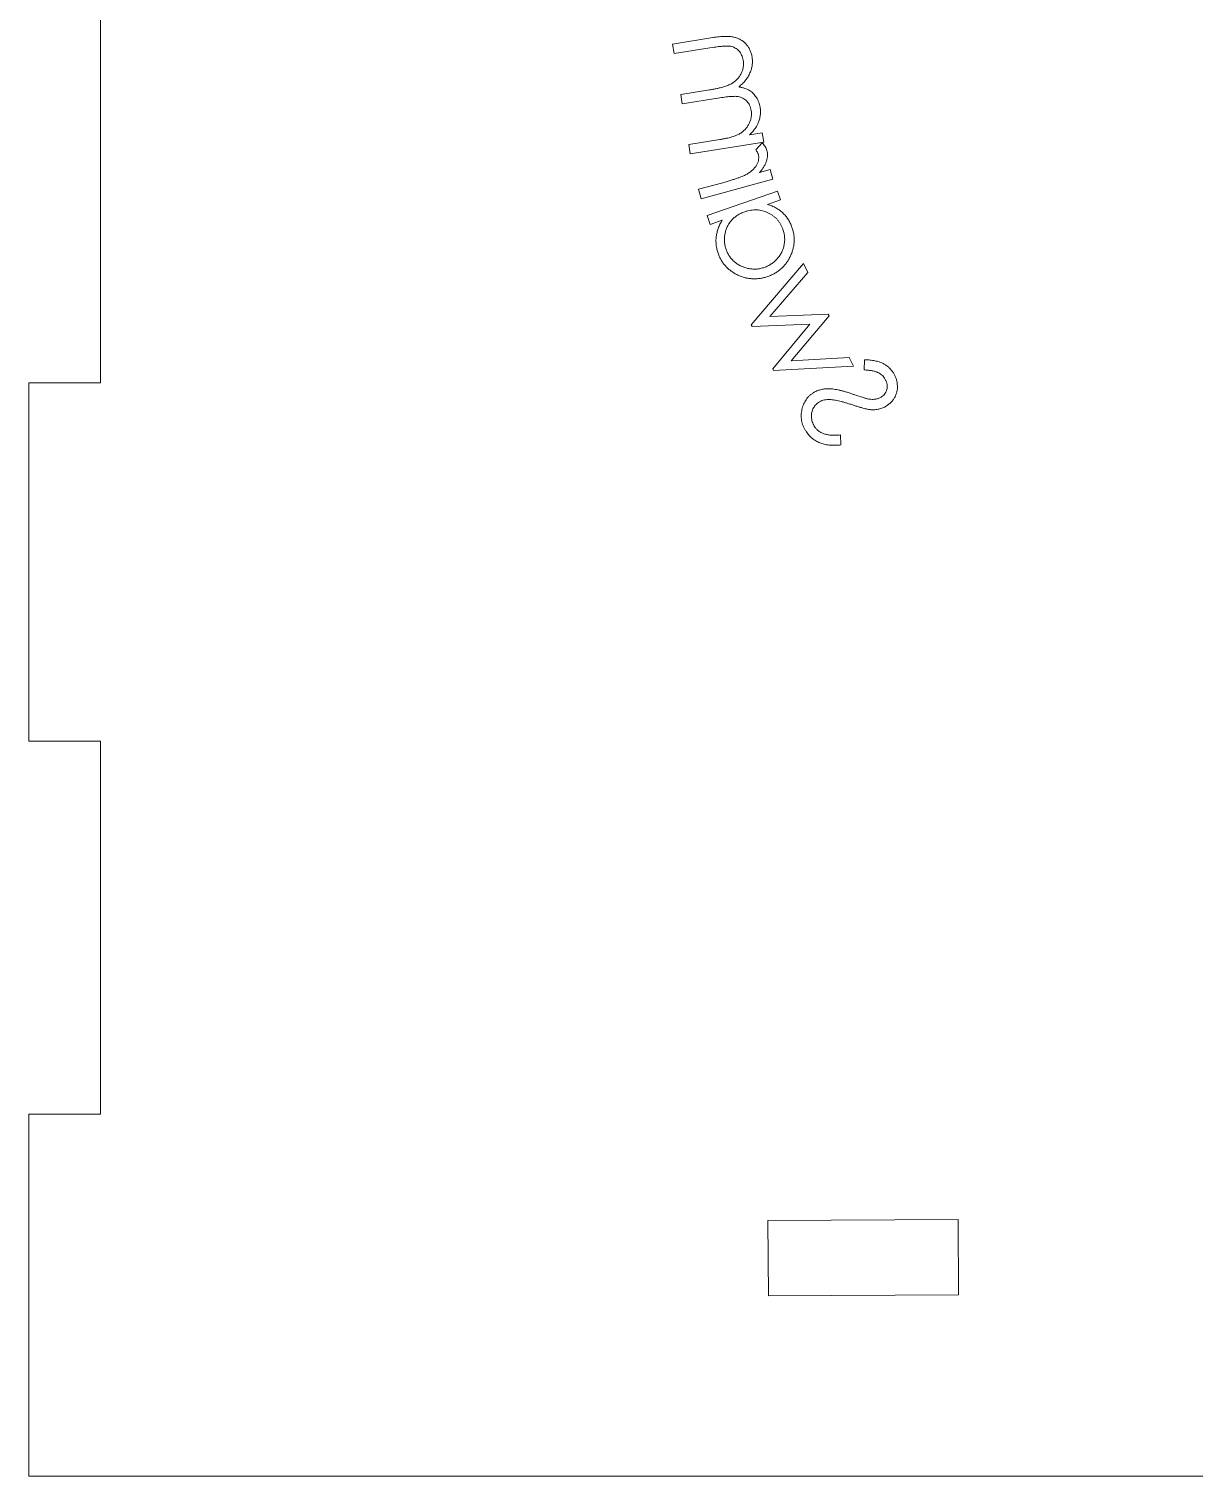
# Model space of a CAD drawing. Header units: inches. Extents: x 0 to 26.9, y 0 to 19.8.
# Drawn here: x 10.782 to 12.375, y 15.643 to 17.622 of the extents above; entities that cross this region are included whole.
import ezdxf

# ---------------------------------------------------------------- set-up
doc = ezdxf.new("R2010")
doc.units = ezdxf.units.IN
doc.header["$MEASUREMENT"] = 0

msp = doc.modelspace()

# ---------------------------------------------------------------- linework, layer by layer
at = {"color": 7, "linetype": 'Continuous', "lineweight": 15}
for p, q in [((10.8796, 17.1384), (10.8796, 17.6484)), ((11.7986, 17.1575), (11.7997, 17.1553)), ((10.7816, 16.6484), (10.7816, 17.1384)), ((10.7816, 17.1384), (10.8796, 17.1384)), ((10.8796, 16.6484), (10.7816, 16.6484)), ((10.8796, 16.1384), (10.8796, 16.6484)), ((10.7816, 15.6434), (10.7816, 16.1384)), ((10.7816, 16.1384), (10.8796, 16.1384)), ((12.052, 15.9943), (11.792, 15.9927)), ((11.792, 15.9927), (11.7926, 15.8897)), ((12.0526, 15.8913), (12.052, 15.9943)), ((11.7926, 15.8897), (12.0526, 15.8913)), ((13.9676, 15.6434), (10.7816, 15.6434))]:
    msp.add_line(p, q, dxfattribs=at)
at = {"color": 1, "linetype": 'Continuous', "lineweight": 15}
for p, q in [((11.7166, 17.6103), (11.6617, 17.6015)), ((11.6617, 17.6015), (11.6638, 17.5883)), ((11.6638, 17.5883), (11.7187, 17.597)), ((11.7121, 17.5388), (11.6728, 17.5325)), ((11.6728, 17.5325), (11.6748, 17.5196)), ((11.6748, 17.5196), (11.7263, 17.5279)), ((11.7843, 17.4801), (11.7669, 17.4774)), ((11.7863, 17.4673), (11.7843, 17.4801)), ((11.7263, 17.4709), (11.6838, 17.464)), ((11.6838, 17.464), (11.6858, 17.4512)), ((11.6858, 17.4512), (11.7863, 17.4673)), ((11.7841, 17.4663), (11.7753, 17.4567)), ((11.7005, 17.3899), (11.7986, 17.4169)), ((11.7951, 17.4298), (11.7807, 17.4258)), ((11.7986, 17.4169), (11.7951, 17.4298)), ((11.7302, 17.4119), (11.697, 17.4028)), ((11.697, 17.4028), (11.7005, 17.3899)), ((11.8049, 17.4005), (11.7087, 17.367)), ((11.8091, 17.3883), (11.8049, 17.4005)), ((11.7915, 17.3821), (11.8091, 17.3883)), ((11.7087, 17.367), (11.713, 17.3548)), ((11.713, 17.3548), (11.7295, 17.3606)), ((11.8406, 17.3013), (11.7692, 17.2176)), ((11.8465, 17.2891), (11.8406, 17.3013)), ((11.7946, 17.2287), (11.8465, 17.2891)), ((11.7692, 17.2176), (11.7703, 17.2154)), ((11.7703, 17.2154), (11.8493, 17.2183)), ((11.8745, 17.2319), (11.7946, 17.2287)), ((11.8493, 17.2183), (11.7986, 17.1575)), ((11.824, 17.1685), (11.8756, 17.2298)), ((11.8756, 17.2298), (11.8745, 17.2319)), ((11.7997, 17.1553), (11.9092, 17.161)), ((11.9033, 17.173), (11.824, 17.1685)), ((11.9092, 17.161), (11.9033, 17.173)), ((11.9241, 17.1698), (11.9234, 17.1558)), ((11.8919, 17.0533), (11.8911, 17.0669))]:
    msp.add_line(p, q, dxfattribs=at)
for points, knots in [([(11.7703, 17.5838), (11.77, 17.5855), (11.7693, 17.5888), (11.7675, 17.5935), (11.7651, 17.5977), (11.7621, 17.6015), (11.7587, 17.6048), (11.7546, 17.6075), (11.7502, 17.6096), (11.7462, 17.6108), (11.7427, 17.6115), (11.7398, 17.6118), (11.7366, 17.612), (11.7331, 17.612), (11.7294, 17.6118), (11.7253, 17.6115), (11.7211, 17.611), (11.7181, 17.6105), (11.7166, 17.6103)], [0, 0, 0, 0, 0.075327, 0.147903, 0.218443, 0.289038, 0.359349, 0.429264, 0.500302, 0.574038, 0.613577, 0.656522, 0.703606, 0.754456, 0.809593, 0.868831, 0.932143, 1, 1, 1, 1]), ([(11.7187, 17.597), (11.72, 17.5973), (11.7225, 17.5977), (11.7261, 17.5981), (11.7294, 17.5985), (11.7323, 17.5987), (11.735, 17.5988), (11.7374, 17.5987), (11.7394, 17.5986), (11.7418, 17.5983), (11.7444, 17.5975), (11.7473, 17.5961), (11.7499, 17.5943), (11.7524, 17.592), (11.7545, 17.5893), (11.7561, 17.5863), (11.7574, 17.5829), (11.7579, 17.5805), (11.7581, 17.5792)], [0, 0, 0, 0, 0.07872, 0.15165, 0.217414, 0.277499, 0.331168, 0.378849, 0.420117, 0.455815, 0.520695, 0.584199, 0.648377, 0.71459, 0.782775, 0.851579, 0.923679, 1, 1, 1, 1]), ([(11.7581, 17.5792), (11.7583, 17.5777), (11.7587, 17.5746), (11.7583, 17.57), (11.7573, 17.5654), (11.7554, 17.5611), (11.7531, 17.557), (11.7501, 17.5532), (11.7465, 17.55), (11.7431, 17.5477), (11.74, 17.546), (11.7372, 17.5448), (11.734, 17.5437), (11.7304, 17.5426), (11.7264, 17.5416), (11.722, 17.5406), (11.7172, 17.5396), (11.7139, 17.5391), (11.7121, 17.5388)], [0, 0, 0, 0, 0.06752, 0.133475, 0.199913, 0.268154, 0.336916, 0.404874, 0.473762, 0.544395, 0.5831, 0.626596, 0.675129, 0.729239, 0.788628, 0.853368, 0.923957, 1, 1, 1, 1]), ([(11.7521, 17.5429), (11.753, 17.5436), (11.7547, 17.545), (11.7571, 17.5472), (11.7593, 17.5495), (11.7614, 17.5518), (11.7632, 17.5542), (11.7648, 17.5568), (11.7663, 17.5593), (11.7675, 17.562), (11.7686, 17.5646), (11.7694, 17.5673), (11.7701, 17.57), (11.7705, 17.5728), (11.7708, 17.5755), (11.7708, 17.5783), (11.7707, 17.5811), (11.7704, 17.5829), (11.7703, 17.5838)], [0, 0, 0, 0, 0.071447, 0.14075, 0.208155, 0.273625, 0.338195, 0.401202, 0.46388, 0.525675, 0.586865, 0.646922, 0.705973, 0.764475, 0.823302, 0.881721, 0.940199, 1, 1, 1, 1]), ([(11.7813, 17.515), (11.7811, 17.5162), (11.7806, 17.5186), (11.7795, 17.522), (11.7781, 17.5253), (11.7763, 17.5284), (11.7742, 17.5313), (11.772, 17.5339), (11.7696, 17.5361), (11.7669, 17.538), (11.7639, 17.5396), (11.7604, 17.5409), (11.7564, 17.5421), (11.7536, 17.5426), (11.7521, 17.5429)], [0, 0, 0, 0, 0.083567, 0.166602, 0.248712, 0.331492, 0.412476, 0.490041, 0.565822, 0.639351, 0.716479, 0.801521, 0.895758, 1, 1, 1, 1]), ([(11.7263, 17.5279), (11.7277, 17.5281), (11.7305, 17.5286), (11.7346, 17.5291), (11.7382, 17.5295), (11.7415, 17.5298), (11.7445, 17.5299), (11.7471, 17.53), (11.7494, 17.5299), (11.7519, 17.5295), (11.7547, 17.5288), (11.7578, 17.5275), (11.7606, 17.5257), (11.7632, 17.5234), (11.7653, 17.5207), (11.7671, 17.5177), (11.7684, 17.5143), (11.7689, 17.5118), (11.7692, 17.5106)], [0, 0, 0, 0, 0.083393, 0.159714, 0.229408, 0.292121, 0.347791, 0.396986, 0.439495, 0.475329, 0.539692, 0.602687, 0.665173, 0.729251, 0.794284, 0.8602, 0.928404, 1, 1, 1, 1]), ([(11.7787, 17.4935), (11.7794, 17.4953), (11.7806, 17.4987), (11.7816, 17.5042), (11.782, 17.5096), (11.7816, 17.5132), (11.7813, 17.515)], [0, 0, 0, 0, 0.257767, 0.507157, 0.753261, 1, 1, 1, 1]), ([(11.7692, 17.5106), (11.7693, 17.5091), (11.7696, 17.5062), (11.7693, 17.5017), (11.7682, 17.4972), (11.7665, 17.4929), (11.7642, 17.4888), (11.7613, 17.4851), (11.7578, 17.4818), (11.7544, 17.4794), (11.7514, 17.4778), (11.7488, 17.4766), (11.7458, 17.4755), (11.7426, 17.4743), (11.7389, 17.4734), (11.735, 17.4725), (11.7308, 17.4716), (11.7279, 17.4711), (11.7263, 17.4709)], [0, 0, 0, 0, 0.067737, 0.135312, 0.203398, 0.274703, 0.346475, 0.41778, 0.489342, 0.563659, 0.603245, 0.647035, 0.694815, 0.746737, 0.803363, 0.864321, 0.929709, 1, 1, 1, 1]), ([(11.7669, 17.4774), (11.7682, 17.4787), (11.7708, 17.4813), (11.7741, 17.4854), (11.7768, 17.4894), (11.7781, 17.4921), (11.7787, 17.4935)], [0, 0, 0, 0, 0.283397, 0.542456, 0.780846, 1, 1, 1, 1]), ([(11.7807, 17.4258), (11.7818, 17.4272), (11.7839, 17.4297), (11.7865, 17.4337), (11.7886, 17.4376), (11.7901, 17.4414), (11.7911, 17.4452), (11.7915, 17.4489), (11.7914, 17.4525), (11.7908, 17.4548), (11.7906, 17.456)], [0, 0, 0, 0, 0.154751, 0.297777, 0.430989, 0.554488, 0.671422, 0.783157, 0.891469, 1, 1, 1, 1]), ([(11.7906, 17.456), (11.7903, 17.4569), (11.7897, 17.4587), (11.7883, 17.4613), (11.7864, 17.4638), (11.7849, 17.4654), (11.7841, 17.4663)], [0, 0, 0, 0, 0.226795, 0.463963, 0.722776, 1, 1, 1, 1]), ([(11.7789, 17.4506), (11.7791, 17.4495), (11.7796, 17.4473), (11.7794, 17.4439), (11.7785, 17.4404), (11.7773, 17.4375), (11.776, 17.4351), (11.7748, 17.4333), (11.7734, 17.4316), (11.7718, 17.4299), (11.77, 17.4283), (11.768, 17.4267), (11.7658, 17.4251), (11.7642, 17.4241), (11.7634, 17.4236)], [0, 0, 0, 0, 0.097919, 0.197564, 0.304722, 0.420265, 0.482283, 0.545937, 0.612478, 0.682386, 0.755267, 0.832403, 0.91384, 1, 1, 1, 1]), ([(11.7634, 17.4236), (11.7626, 17.4232), (11.761, 17.4223), (11.7583, 17.421), (11.7549, 17.4197), (11.751, 17.4183), (11.7466, 17.4168), (11.7416, 17.4152), (11.7361, 17.4136), (11.7322, 17.4125), (11.7302, 17.4119)], [0, 0, 0, 0, 0.071188, 0.157506, 0.259375, 0.375865, 0.509001, 0.657033, 0.820177, 1, 1, 1, 1]), ([(11.7602, 17.3721), (11.7616, 17.3726), (11.7643, 17.3734), (11.7684, 17.3743), (11.7725, 17.3747), (11.7765, 17.3748), (11.7805, 17.3744), (11.7844, 17.3736), (11.7882, 17.3725), (11.792, 17.3709), (11.7956, 17.369), (11.7989, 17.3668), (11.802, 17.3643), (11.8047, 17.3616), (11.8072, 17.3585), (11.8093, 17.3552), (11.8112, 17.3515), (11.8121, 17.349), (11.8126, 17.3477)], [0, 0, 0, 0, 0.067132, 0.131992, 0.195122, 0.256923, 0.318031, 0.379707, 0.441644, 0.505389, 0.56864, 0.630605, 0.690845, 0.751036, 0.811357, 0.872443, 0.935458, 1, 1, 1, 1]), ([(11.8249, 17.3508), (11.8242, 17.3527), (11.8227, 17.3565), (11.8198, 17.3617), (11.8164, 17.3664), (11.8125, 17.3706), (11.808, 17.3743), (11.803, 17.3775), (11.7975, 17.3802), (11.7935, 17.3815), (11.7915, 17.3821)], [0, 0, 0, 0, 0.128791, 0.252942, 0.373558, 0.493741, 0.614235, 0.737659, 0.865628, 1, 1, 1, 1]), ([(11.7295, 17.3606), (11.7284, 17.3587), (11.7264, 17.3552), (11.724, 17.3495), (11.7223, 17.3439), (11.7212, 17.3382), (11.7208, 17.3325), (11.7212, 17.3267), (11.7221, 17.321), (11.7233, 17.3172), (11.7239, 17.3153)], [0, 0, 0, 0, 0.134035, 0.263026, 0.387292, 0.509292, 0.629733, 0.750831, 0.873659, 1, 1, 1, 1]), ([(11.7348, 17.3205), (11.7343, 17.3222), (11.7332, 17.3256), (11.7325, 17.3309), (11.7325, 17.3362), (11.7331, 17.3416), (11.7344, 17.3468), (11.7363, 17.3518), (11.7389, 17.3563), (11.7422, 17.3605), (11.7459, 17.3642), (11.7502, 17.3674), (11.755, 17.3701), (11.7585, 17.3715), (11.7602, 17.3721)], [0, 0, 0, 0, 0.082982, 0.165336, 0.247918, 0.332735, 0.417169, 0.498969, 0.579839, 0.661491, 0.743967, 0.826993, 0.911592, 1, 1, 1, 1]), ([(11.8126, 17.3477), (11.8132, 17.346), (11.8142, 17.3426), (11.8149, 17.3373), (11.815, 17.332), (11.8143, 17.3268), (11.813, 17.3216), (11.8109, 17.3168), (11.8082, 17.3121), (11.8048, 17.3078), (11.801, 17.304), (11.7967, 17.3007), (11.7921, 17.2979), (11.7888, 17.2967), (11.7871, 17.296)], [0, 0, 0, 0, 0.08416, 0.166138, 0.247724, 0.330347, 0.41328, 0.495429, 0.578768, 0.664091, 0.749912, 0.833128, 0.916398, 1, 1, 1, 1]), ([(11.7919, 17.2837), (11.7936, 17.2843), (11.7969, 17.2856), (11.8016, 17.288), (11.8059, 17.2908), (11.8099, 17.294), (11.8136, 17.2976), (11.8169, 17.3015), (11.8198, 17.3059), (11.8224, 17.3106), (11.8245, 17.3155), (11.8262, 17.3205), (11.8273, 17.3255), (11.8279, 17.3305), (11.8279, 17.3356), (11.8275, 17.3407), (11.8265, 17.3458), (11.8254, 17.3491), (11.8249, 17.3508)], [0, 0, 0, 0, 0.064984, 0.128132, 0.189893, 0.250969, 0.312332, 0.37391, 0.437017, 0.50192, 0.566941, 0.62964, 0.691067, 0.751626, 0.812439, 0.873657, 0.936018, 1, 1, 1, 1]), ([(11.7239, 17.3153), (11.7245, 17.3137), (11.7258, 17.3104), (11.7282, 17.3058), (11.7309, 17.3015), (11.7342, 17.2976), (11.7377, 17.2941), (11.7417, 17.2909), (11.7461, 17.288), (11.7508, 17.2855), (11.7558, 17.2835), (11.7608, 17.2819), (11.7659, 17.2809), (11.771, 17.2804), (11.7762, 17.2804), (11.7814, 17.281), (11.7867, 17.282), (11.7901, 17.2831), (11.7919, 17.2837)], [0, 0, 0, 0, 0.063742, 0.125591, 0.186473, 0.246369, 0.306593, 0.367863, 0.430026, 0.494507, 0.559211, 0.622171, 0.683988, 0.745528, 0.807182, 0.869872, 0.933817, 1, 1, 1, 1]), ([(11.7871, 17.296), (11.7854, 17.2955), (11.782, 17.2944), (11.7767, 17.2937), (11.7713, 17.2937), (11.7658, 17.2944), (11.7605, 17.2956), (11.7554, 17.2976), (11.7507, 17.3002), (11.7464, 17.3034), (11.7426, 17.307), (11.7394, 17.3112), (11.7367, 17.3156), (11.7354, 17.3189), (11.7348, 17.3205)], [0, 0, 0, 0, 0.083212, 0.166164, 0.250188, 0.336769, 0.422904, 0.506694, 0.589631, 0.673278, 0.756212, 0.837269, 0.917867, 1, 1, 1, 1]), ([(11.9234, 17.1558), (11.9245, 17.1558), (11.9264, 17.1557), (11.9293, 17.1554), (11.932, 17.1551), (11.9344, 17.1547), (11.9366, 17.1543), (11.9386, 17.1538), (11.9404, 17.1532), (11.9425, 17.1524), (11.9448, 17.1511), (11.9473, 17.1493), (11.9496, 17.1472), (11.9508, 17.1455), (11.9514, 17.1446)], [0, 0, 0, 0, 0.098367, 0.190362, 0.274981, 0.353623, 0.425144, 0.490759, 0.549795, 0.603395, 0.703246, 0.801066, 0.899621, 1, 1, 1, 1]), ([(11.9629, 17.1529), (11.9619, 17.1541), (11.9601, 17.1567), (11.9567, 17.16), (11.9529, 17.1628), (11.9494, 17.1648), (11.9464, 17.1661), (11.9439, 17.167), (11.9411, 17.1677), (11.9382, 17.1684), (11.935, 17.1689), (11.9315, 17.1693), (11.9279, 17.1697), (11.9254, 17.1697), (11.9241, 17.1698)], [0, 0, 0, 0, 0.108093, 0.213745, 0.320341, 0.428206, 0.484484, 0.545176, 0.609382, 0.678447, 0.751546, 0.82935, 0.912404, 1, 1, 1, 1]), ([(11.9514, 17.1446), (11.9521, 17.1435), (11.9535, 17.1413), (11.9547, 17.1378), (11.9553, 17.1342), (11.955, 17.1306), (11.9542, 17.1272), (11.9526, 17.1241), (11.9505, 17.1214), (11.9486, 17.12), (11.9477, 17.1193)], [0, 0, 0, 0, 0.138086, 0.267152, 0.392002, 0.517004, 0.639585, 0.757528, 0.876193, 1, 1, 1, 1]), ([(11.9552, 17.1073), (11.9564, 17.1082), (11.9587, 17.1099), (11.9617, 17.1129), (11.9643, 17.1163), (11.9663, 17.12), (11.9678, 17.1239), (11.9688, 17.128), (11.9692, 17.1322), (11.969, 17.1365), (11.9683, 17.1408), (11.9671, 17.1451), (11.9653, 17.1491), (11.9637, 17.1516), (11.9629, 17.1529)], [0, 0, 0, 0, 0.084692, 0.167247, 0.248694, 0.330197, 0.411604, 0.492264, 0.573925, 0.658046, 0.74337, 0.827592, 0.912815, 1, 1, 1, 1]), ([(11.8531, 17.1239), (11.8521, 17.1232), (11.8501, 17.1218), (11.8475, 17.1193), (11.8451, 17.1167), (11.8431, 17.1137), (11.8414, 17.1106), (11.84, 17.1073), (11.8389, 17.1037), (11.8381, 17.0999), (11.8376, 17.0961), (11.8375, 17.0923), (11.8377, 17.0886), (11.8384, 17.0849), (11.8393, 17.0813), (11.8407, 17.0778), (11.8424, 17.0744), (11.8439, 17.0722), (11.8446, 17.0711)], [0, 0, 0, 0, 0.06163, 0.121881, 0.181348, 0.240369, 0.300261, 0.36109, 0.423977, 0.489011, 0.554329, 0.6178, 0.680302, 0.742657, 0.805246, 0.868311, 0.933128, 1, 1, 1, 1]), ([(11.9068, 17.1232), (11.9051, 17.1238), (11.9018, 17.1249), (11.897, 17.1263), (11.8925, 17.1276), (11.8882, 17.1285), (11.8842, 17.1293), (11.8805, 17.1298), (11.877, 17.1301), (11.8738, 17.1301), (11.8708, 17.13), (11.8679, 17.1296), (11.8652, 17.1291), (11.8625, 17.1284), (11.86, 17.1276), (11.8575, 17.1266), (11.8552, 17.1254), (11.8538, 17.1244), (11.8531, 17.1239)], [0, 0, 0, 0, 0.096085, 0.185953, 0.270139, 0.348239, 0.421338, 0.48872, 0.550944, 0.607767, 0.661283, 0.713283, 0.76333, 0.812469, 0.860136, 0.906976, 0.953624, 1, 1, 1, 1]), ([(11.9281, 17.1164), (11.9277, 17.1165), (11.9268, 17.1167), (11.9253, 17.1171), (11.9233, 17.1177), (11.9208, 17.1185), (11.9179, 17.1194), (11.9146, 17.1205), (11.9109, 17.1218), (11.9082, 17.1227), (11.9068, 17.1232)], [0, 0, 0, 0, 0.052528, 0.124598, 0.218752, 0.332575, 0.468634, 0.624386, 0.802305, 1, 1, 1, 1]), ([(11.9477, 17.1193), (11.9471, 17.1189), (11.9458, 17.1181), (11.9438, 17.1171), (11.9417, 17.1164), (11.9394, 17.1159), (11.937, 17.1156), (11.9343, 17.1156), (11.9313, 17.1158), (11.9292, 17.1162), (11.9281, 17.1164)], [0, 0, 0, 0, 0.109553, 0.216997, 0.327453, 0.438415, 0.557333, 0.689266, 0.8372, 1, 1, 1, 1]), ([(11.8563, 17.0775), (11.8557, 17.0784), (11.8545, 17.0804), (11.8531, 17.0834), (11.8522, 17.0867), (11.8516, 17.09), (11.8514, 17.0933), (11.8517, 17.0965), (11.8524, 17.0996), (11.8535, 17.1025), (11.855, 17.1051), (11.8567, 17.1076), (11.8588, 17.1098), (11.8604, 17.1109), (11.8612, 17.1115)], [0, 0, 0, 0, 0.088663, 0.176499, 0.263776, 0.352324, 0.439866, 0.522994, 0.605015, 0.685893, 0.765866, 0.843967, 0.921729, 1, 1, 1, 1]), ([(11.8612, 17.1115), (11.8622, 17.1121), (11.8641, 17.1134), (11.8675, 17.1145), (11.8711, 17.1153), (11.8736, 17.1153), (11.875, 17.1154)], [0, 0, 0, 0, 0.2371716, 0.4797553, 0.7309852, 1, 1, 1, 1]), ([(11.875, 17.1154), (11.8759, 17.1153), (11.878, 17.1153), (11.8812, 17.1149), (11.8847, 17.1143), (11.8885, 17.1135), (11.8926, 17.1126), (11.8969, 17.1114), (11.9016, 17.11), (11.9047, 17.109), (11.9064, 17.1084)], [0, 0, 0, 0, 0.0906019, 0.1910343, 0.3007676, 0.4208551, 0.5506274, 0.6902141, 0.8396387, 1, 1, 1, 1]), ([(11.9064, 17.1084), (11.908, 17.1079), (11.9111, 17.1069), (11.9156, 17.1055), (11.9196, 17.1043), (11.9233, 17.1033), (11.9265, 17.1025), (11.9293, 17.1019), (11.9317, 17.1016), (11.9332, 17.1015), (11.9339, 17.1014)], [0, 0, 0, 0, 0.181039, 0.345693, 0.493995, 0.627073, 0.742972, 0.844668, 0.929681, 1, 1, 1, 1]), ([(11.9339, 17.1014), (11.9348, 17.1014), (11.9368, 17.1014), (11.9397, 17.1016), (11.9425, 17.102), (11.9452, 17.1026), (11.9479, 17.1035), (11.9504, 17.1045), (11.9529, 17.1058), (11.9544, 17.1068), (11.9552, 17.1073)], [0, 0, 0, 0, 0.131872, 0.260008, 0.386216, 0.509194, 0.631787, 0.753865, 0.876311, 1, 1, 1, 1]), ([(11.8911, 17.0669), (11.889, 17.0667), (11.8851, 17.0664), (11.8794, 17.0665), (11.8743, 17.067), (11.8697, 17.0681), (11.8655, 17.0696), (11.8619, 17.0717), (11.8588, 17.0743), (11.8571, 17.0764), (11.8563, 17.0775)], [0, 0, 0, 0, 0.1619093, 0.3095433, 0.4441084, 0.5679115, 0.683055, 0.7912869, 0.8956949, 1, 1, 1, 1]), ([(11.8446, 17.0711), (11.8452, 17.0702), (11.8464, 17.0686), (11.8484, 17.0663), (11.8504, 17.0641), (11.8527, 17.0622), (11.855, 17.0604), (11.8575, 17.0588), (11.8601, 17.0573), (11.8629, 17.0561), (11.8658, 17.055), (11.8689, 17.0542), (11.8723, 17.0536), (11.8758, 17.0531), (11.8795, 17.0529), (11.8835, 17.0528), (11.8876, 17.053), (11.8904, 17.0532), (11.8919, 17.0533)], [0, 0, 0, 0, 0.0578811, 0.1143638, 0.1704371, 0.2262519, 0.2809981, 0.3362266, 0.3920149, 0.4484691, 0.5064751, 0.5669501, 0.6307973, 0.6972112, 0.7674287, 0.8406714, 0.9182911, 1, 1, 1, 1])]:
    msp.add_open_spline(points, degree=3, knots=knots, dxfattribs=at)
at = {"color": 7, "linetype": 'Continuous', "lineweight": 15}
msp.add_open_spline([(11.7753, 17.4567), (11.7757, 17.4562), (11.7766, 17.4551), (11.7776, 17.4535), (11.7784, 17.452), (11.7787, 17.451), (11.7789, 17.4506)], degree=3, knots=[0, 0, 0, 0, 0.294202, 0.559274, 0.793674, 1, 1, 1, 1], dxfattribs=at)

doc.saveas('drawing.dxf')
